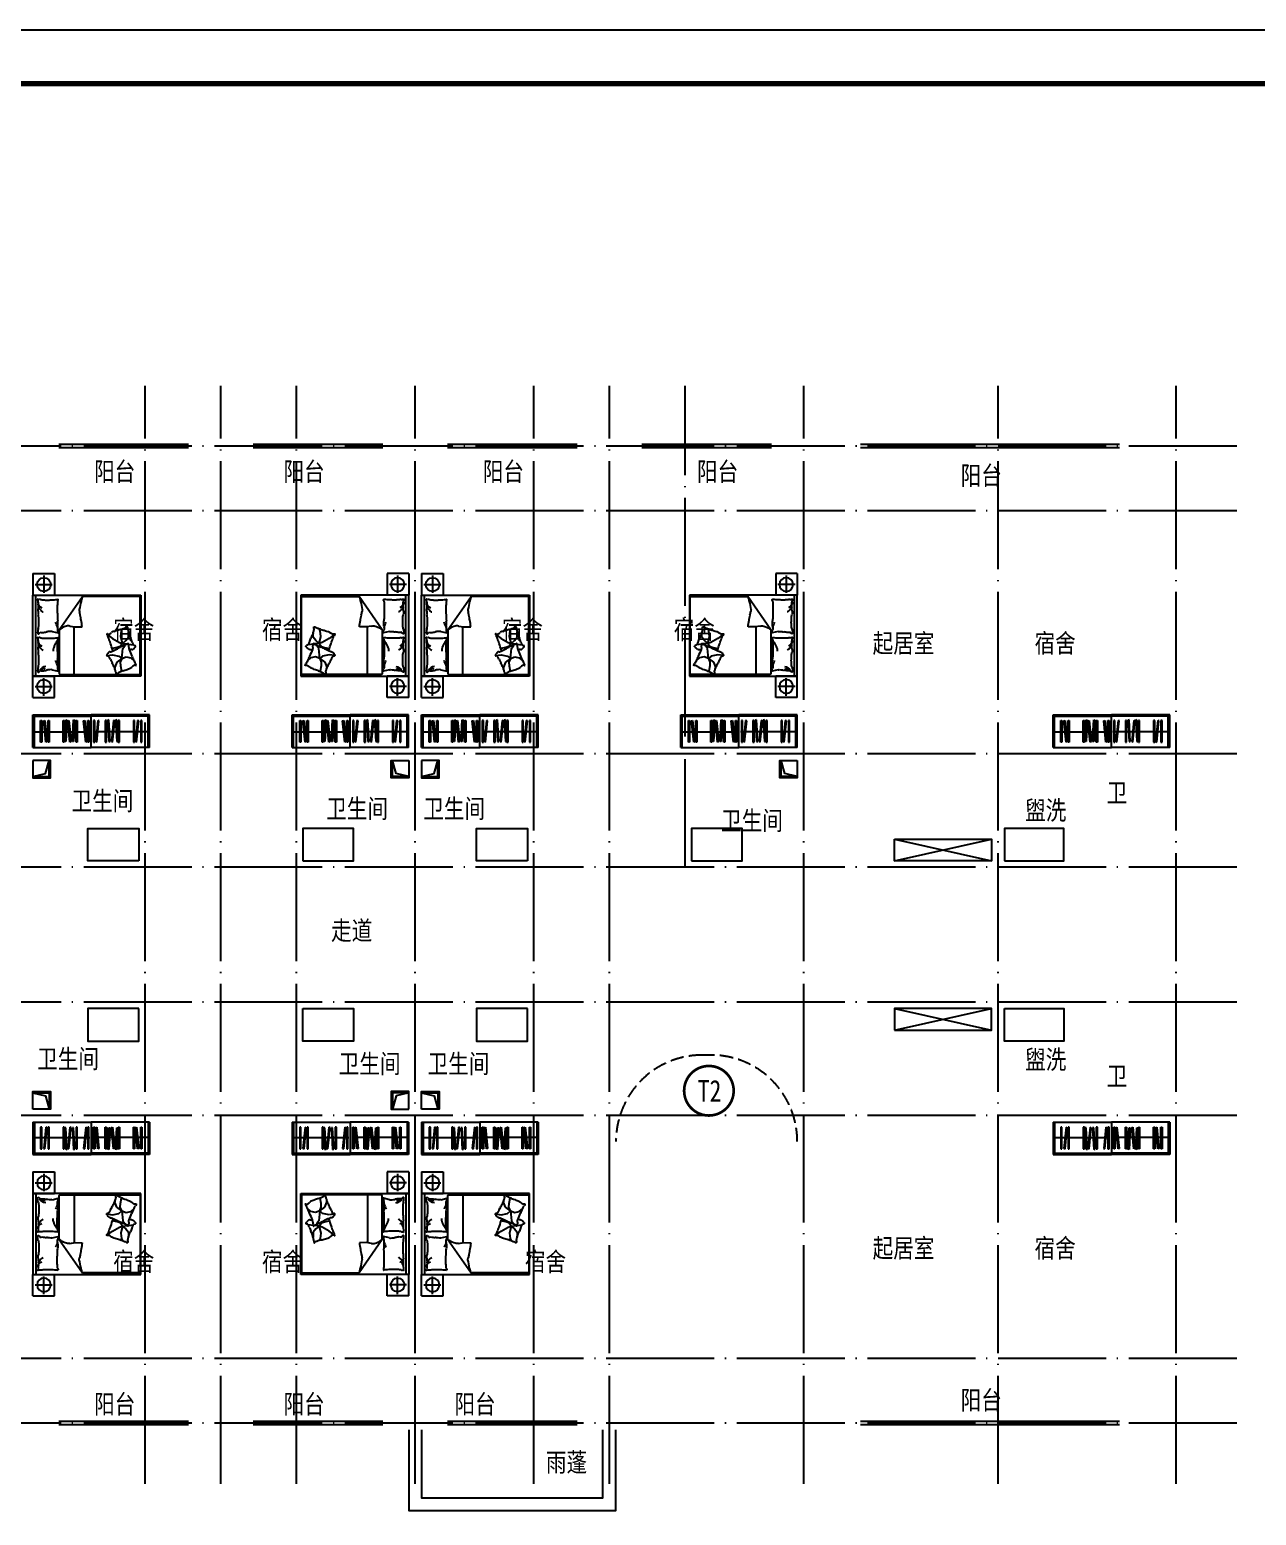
# Model space of a CAD drawing. Extents: x -695846 to 822170, y -413475 to 397179.
# Drawn here: x 422928 to 445651, y 282081 to 309602 of the extents above; entities that cross this region are included whole.
import ezdxf

# ---------------------------------------------------------------- set-up
doc = ezdxf.new("R2010")
doc.units = 0
doc.header["$LTSCALE"] = 1000
doc.header["$MEASUREMENT"] = 0
doc.linetypes.add('DASH', pattern=[0.35, 0.25, -0.1])
doc.linetypes.add('DOTE', pattern=[2.42, 2, -0.2, 0.02, -0.2])
for name, color, linetype in [('A-平面阳台、护栏', 163, 'Continuous'), ('DOTE', 1, 'DOTE'), ('LVTRY', 6, 'Continuous'), ('PUB_TEXT', 7, 'Continuous'), ('STAIR', 2, 'Continuous'), ('T-图框-175', 175, 'Continuous'), ('TREE', 74, 'Continuous')]:
    doc.layers.add(name, color=color, linetype=linetype)
doc.styles.add('-黑体', font='simhei.ttf', dxfattribs={"width": 0.8})
doc.styles.add('DIM_FONT', font='SIMPLEX.shx', dxfattribs={"width": 0.8})

# ---------------------------------------------------------------- blocks, each defined once
blk = doc.blocks.new('A$C5FC3334E')
at = {"layer": 'LVTRY', "color": 250}
for p, q in [((0, 1080), (0, 0)), ((0, 1080), (600, 1080)), ((0, 1054), (600, 1054)), ((97, 938), (500, 938)), ((97, 917), (97, 938)), ((500, 917), (97, 917)), ((97, 839), (489, 879)), ((108, 819), (97, 839)), ((500, 858), (108, 819)), ((288, 1034), (288, 29)), ((489, 879), (500, 858)), ((500, 938), (500, 917)), ((576, 1054), (576, 0)), ((600, 1080), (600, 0)), ((97, 801), (500, 801)), ((97, 780), (97, 801)), ((500, 780), (97, 780)), ((500, 801), (500, 780)), ((97, 522), (500, 522)), ((97, 501), (97, 522)), ((500, 501), (97, 501)), ((97, 395), (489, 435)), ((108, 375), (97, 395)), ((97, 280), (500, 280)), ((97, 259), (97, 280)), ((106, 471), (111, 491)), ((506, 450), (106, 471)), ((106, 327), (111, 348)), ((506, 306), (106, 327)), ((500, 414), (108, 375)), ((111, 491), (512, 471)), ((111, 348), (512, 327)), ((489, 435), (500, 414)), ((500, 522), (500, 501)), ((500, 280), (500, 259)), ((512, 471), (506, 450)), ((512, 327), (506, 306)), ((0, 0), (600, 0)), ((500, 259), (97, 259)), ((97, 103), (489, 143)), ((108, 83), (97, 103)), ((97, 65), (500, 65)), ((97, 44), (97, 65)), ((500, 44), (97, 44)), ((500, 122), (108, 83)), ((489, 143), (500, 122)), ((500, 65), (500, 44))]:
    blk.add_line(p, q, dxfattribs=at)
blk = doc.blocks.new('A$C693362D3')
at = {"layer": 'LVTRY', "color": 250}
for p, q in [((0, 2300), (400, 2300)), ((0, 2300), (0, 1900)), ((204, 2265), (204, 1942)), ((400, 2300), (400, 1900)), ((40, 2096), (358, 2096)), ((0, 1900), (400, 1900)), ((0, 1900), (2000, 1900)), ((0, 400), (0, 1900)), ((53, 400), (53, 1900)), ((489, 1253), (916, 1872)), ((1968, 1872), (916, 1872)), ((1988, 446), (1988, 1852)), ((2000, 1900), (2000, 400)), ((356, 1225), (469, 1197)), ((489, 1253), (489, 446)), ((687, 1326), (782, 1312)), ((762, 446), (762, 1315)), ((782, 1312), (912, 1314)), ((1369, 1178), (1473, 1098)), ((1627, 1134), (1641, 1237)), ((1659, 1005), (1627, 1134)), ((1641, 1237), (1661, 1273)), ((1722, 1055), (1769, 1120)), ((1769, 1120), (1769, 1213)), ((1560, 928), (1471, 909)), ((1473, 1098), (1603, 1023)), ((1617, 948), (1560, 928)), ((1603, 1023), (1659, 1005)), ((1659, 1005), (1617, 948)), ((1744, 988), (1645, 947)), ((1646, 724), (1664, 910)), ((1659, 1005), (1722, 1055)), ((1659, 1005), (1753, 994)), ((1664, 910), (1701, 960)), ((1701, 960), (1709, 972)), ((1767, 992), (1862, 980)), ((1369, 781), (1472, 795)), ((1472, 795), (1594, 769)), ((1553, 655), (1515, 561)), ((1515, 561), (1518, 537)), ((1646, 724), (1553, 655)), ((1594, 769), (1646, 724)), ((1646, 724), (1618, 657)), ((1618, 657), (1621, 588)), ((1621, 588), (1639, 490)), ((1646, 724), (1728, 755)), ((1728, 755), (1811, 735)), ((1811, 735), (1873, 681)), ((0, 400), (400, 400)), ((0, 0), (0, 400)), ((2000, 400), (0, 400)), ((204, 35), (204, 358)), ((356, 516), (469, 488)), ((400, 0), (400, 400)), ((509, 426), (1968, 426)), ((1639, 490), (1645, 487)), ((40, 204), (358, 204)), ((0, 0), (400, 0))]:
    blk.add_line(p, q, dxfattribs=at)
for centre in [(204, 2094), (204, 206)]:
    blk.add_circle(centre, 127, dxfattribs=at)
for centre, radius, start, end in [((111, 1815), 25.1, 158.2117, 175.6975), ((115, 1815), 28.9, 175.6975, 210.6513), ((91, 1823), 3.42, 109.564, 158.2117), ((91, 1824), 2.32, 348.1069, 109.564), ((44, 1772), 53.9, 5.2592, 30.6513), ((97, 1823), 4.28, 168.1069, 248.0096), ((101, 1833), 15.6, 248.0096, 291.421), ((194, 1759), 99.2, 175.7841, 251.5603), ((-720, 1702), 821, 1.9079, 5.2592), ((-772, 1673), 873, 355.1982, 359.4243), ((-1393, 1680), 1494, 359.4243, 1.9079), ((320, 1767), 234, 200.8603, 207.2396), ((119, 1788), 32.8, 81.8665, 111.421), ((180, 1695), 76.8, 207.2396, 218.3886), ((89, 1577), 246, 77.8905, 81.8665), ((182, 2011), 198, 257.8905, 262.3191), ((277, 2720), 913, 262.3191, 266.6313), ((264, 2486), 679, 266.6313, 271.6331), ((244, 3172), 1365, 271.6331, 273.055), ((-410, 15425), 13636, 273.055, 273.5049), ((404, 2135), 321, 273.5049, 279.9984), ((1616, 1683), 1164, 176.426, 179.7135), ((6170, 1660), 5719, 179.7135, 180.9704), ((600, 1747), 146, 167.131, 176.426), ((502, 1769), 45.3, 152.7159, 167.131), ((463, 1800), 19.3, 73.3022, 99.9984), ((393, 1825), 76.7, 332.7159, 343.7788), ((383, 1828), 87.5, 343.7788, 352.8796), ((468, 1817), 1.32, 352.8796, 73.3022), ((4853, 874), 4065, 167.0745, 169.2724), ((1532, 1636), 657, 164.0648, 167.0745), ((2664, 1313), 1835, 162.2636, 164.0648), ((1968, 1852), 20, 0, 90), ((387, 1576), 290, 175.1982, 182.5386), ((249, 1570), 152, 182.5386, 190.1899), ((-421, 1449), 529, 6.0867, 10.1899), ((-938, 1394), 1049, 0, 6.0867), ((-572, 1394), 683, 352.4531, 0), ((427, 1891), 392, 218.3886, 223.8115), ((307, 1776), 225, 223.8115, 230.9651), ((196, 1639), 49.3, 230.9651, 241.6832), ((267, 1772), 200, 241.6832, 246.9972), ((-251, 1082), 739, 17.1982, 25.3111), ((3814, 1621), 3362, 180.9704, 182.6096), ((1671, 1523), 1216, 182.6096, 184.6176), ((232, 1368), 230, 348.4414, 2.7491), ((-942, 1312), 1405, 2.7491, 4.6176), ((916, 1619), 58.1, 169.2724, 187.7304), ((1051, 1638), 194, 187.7304, 193.1904), ((-1587, 1019), 2516, 11.6741, 13.1904), ((-1658, 1005), 2588, 9.495, 11.6741), ((-2834, 808), 3780, 7.692, 9.495), ((111, 1106), 25.1, 158.2117, 175.6975), ((115, 1105), 28.9, 175.6975, 210.6513), ((249, 1209), 161, 171.5628, 180), ((178, 1209), 90.4, 180, 191.2724), ((91, 1114), 3.42, 109.564, 158.2117), ((391, 1188), 305, 164.256, 171.5628), ((103, 1194), 13.1, 191.2724, 296.5805), ((91, 1115), 2.32, 348.1069, 109.564), ((97, 1113), 4.28, 168.1069, 248.0096), ((101, 1124), 15.6, 248.0096, 291.421), ((-135, 1336), 242, 344.256, 352.4531), ((119, 1079), 32.8, 81.8665, 111.421), ((93, 1213), 34.2, 296.5805, 355.5998), ((89, 868), 246, 77.8905, 81.8665), ((180, 1699), 492, 263.7676, 270), ((182, 1302), 198, 257.8905, 262.3191), ((277, 2011), 913, 262.3191, 266.6313), ((180, 1411), 204, 270, 279.6844), ((66, 2080), 882, 279.6844, 282.1984), ((320, 907), 317, 98.0051, 102.1984), ((367, 569), 659, 92.6649, 98.0051), ((-410, 14716), 13636, 273.055, 273.5049), ((340, 1160), 67.7, 75.9548, 92.6649), ((404, 1426), 321, 273.5049, 279.9984), ((600, 1293), 146, 168.4414, 186.4341), ((574, 1290), 120, 186.4341, 197.3864), ((240, 1186), 230, 9.4841, 17.3864), ((463, 1091), 19.3, 73.3022, 99.9984), ((200, 1179), 271, 4.0829, 9.4841), ((383, 1119), 87.5, 343.7788, 352.8796), ((469, 1198), 0.917, 255.9551, 4.0829), ((468, 1108), 1.32, 352.8796, 73.3022), ((728, 965), 375, 110.1488, 129.6445), ((661, 1148), 180, 81.8644, 110.1488), ((1373, 1177), 4.43, 103.2808, 176.0516), ((1404, 1175), 35.2, 176.0516, 200.3452), ((1427, 1184), 60.1, 200.3452, 218.5854), ((1374, 1175), 6.3, 36.5792, 103.2808), ((1390, 1188), 14.2, 216.5792, 259.5926), ((1318, 1097), 79.2, 22.7069, 38.5854), ((1402, 1250), 77.1, 259.5926, 267.2714), ((619, 804), 837, 20.1287, 22.7069), ((1399, 1188), 15.3, 267.2714, 284.5709), ((1393, 1211), 39.3, 284.5709, 296.8179), ((1252, 1490), 352, 296.8179, 300.9056), ((1333, 1355), 194, 300.9056, 309.7005), ((1508, 1143), 81, 116.0735, 129.7005), ((1559, 1039), 197, 107.8396, 116.0735), ((2113, -680), 2003, 105.2625, 107.8396), ((2019, -338), 1648, 103.841, 105.2625), ((1494, 1792), 545, 283.841, 286.3122), ((1597, 1441), 180, 286.3122, 290.7773), ((717, 3762), 2662, 290.7773, 291.9373), ((1683, 1362), 75.5, 291.9373, 315.0955), ((1748, 1297), 16.8, 84.6428, 135.0955), ((1749, 1308), 5.8, 27.2959, 84.6428), ((1709, 1288), 50.9, 8.6443, 27.2959), ((1700, 1286), 59.9, 352.216, 8.6443), ((1822, 1270), 63, 172.216, 188.2293), ((2185, 1322), 430, 188.2293, 196.3527), ((2371, 1377), 624, 196.3527, 203.0962), ((7168, 3422), 5838, 203.0962, 203.4523), ((44, 1063), 53.9, 5.2592, 30.6513), ((194, 1050), 99.2, 175.7841, 251.5603), ((-720, 993), 821, 1.9079, 5.2592), ((387, 867), 290, 175.1982, 182.5386), ((249, 861), 152, 182.5386, 190.1899), ((-772, 964), 873, 355.1982, 359.4243), ((-1393, 970), 1494, 359.4243, 1.9079), ((-421, 740), 529, 6.0867, 10.1899), ((320, 1058), 234, 200.8603, 207.2396), ((180, 986), 76.8, 207.2396, 218.3886), ((427, 1182), 392, 218.3886, 223.8115), ((307, 1067), 225, 223.8115, 230.9651), ((196, 930), 49.3, 230.9651, 241.6832), ((267, 1063), 200, 241.6832, 246.9972), ((264, 1777), 679, 266.6313, 271.6331), ((244, 2463), 1365, 271.6331, 273.055), ((647, 880), 272, 175.9172, 183.5552), ((433, 896), 58, 159.3257, 175.9172), ((853, 737), 507, 155.6735, 159.3257), ((1696, 356), 1432, 153.5015, 155.6735), ((694, 855), 313, 147.865, 153.5015), ((1046, 634), 729, 144.1737, 147.865), ((1616, 974), 1164, 176.426, 179.7135), ((6170, 951), 5719, 179.7135, 180.9704), ((3814, 911), 3362, 180.9704, 182.6096), ((600, 1037), 146, 167.131, 176.426), ((502, 1060), 45.3, 152.7159, 167.131), ((393, 1116), 76.7, 332.7159, 343.7788), ((1561, 686), 218, 136.4776, 142.7849), ((1459, 783), 77.4, 125.8936, 136.4776), ((-3378, -661), 5094, 19.0836, 20.1287), ((1427, 827), 22.6, 81.9508, 125.8936), ((1437, 895), 45.8, 261.9508, 292.4162), ((-1536, -23), 3145, 16.6085, 19.0836), ((1071, 1782), 1005, 292.4162, 295.0529), ((1366, 842), 117, 10.7366, 16.6085), ((782, 2399), 1687, 295.0529, 297.0884), ((838, 2291), 1565, 297.0884, 299.936), ((1726, 749), 214, 112.2355, 119.936), ((1736, 1009), 23.1, 292.2355, 342.8133), ((1762, 1001), 4.67, 19.3799, 162.8133), ((1758, 1000), 9.2, 355.7407, 19.3799), ((1801, 996), 34, 175.7407, 187.9822), ((1961, 1019), 195, 187.9822, 194.8807), ((1599, 923), 179, 7.6784, 14.8807), ((1706, 937), 71.2, 355.4882, 7.6784), ((1843, 926), 66.3, 175.4882, 188.1216), ((1893, 933), 117, 188.1216, 201.0043), ((4720, 2019), 3145, 201.0043, 203.4795), ((2121, -67), 1005, 108.0203, 109.3448), ((1824, 846), 45.8, 77.5549, 108.0203), ((-3786, -1330), 6102, 23.104, 23.4523), ((-28, 273), 2016, 22.0188, 23.104), ((1839, 912), 22.6, 257.5549, 301.4977), ((4712, 2190), 3097, 202.0188, 202.8944), ((1810, 959), 77.4, 301.4977, 312.0817), ((1892, 999), 35.9, 202.8944, 268.8496), ((1716, 1063), 218, 312.0817, 318.389), ((1385, 1357), 660, 318.389, 319.3878), ((2177, 678), 383, 138.0754, 139.3878), ((1891, 951), 12.7, 316.7905, 88.8496), ((1926, 904), 45.2, 131.4767, 138.0754), ((1850, 990), 69.7, 311.4767, 316.7905), ((391, 479), 305, 164.256, 171.5628), ((-135, 627), 242, 344.256, 352.4531), ((-938, 685), 1049, 0, 6.0867), ((-572, 685), 683, 352.4531, 0), ((252, 437), 140, 95.6311, 152.7964), ((-251, 373), 739, 17.1982, 25.3111), ((600, 584), 146, 168.4414, 186.4341), ((574, 581), 120, 186.4341, 197.3864), ((1671, 814), 1216, 182.6096, 184.6176), ((232, 659), 230, 348.4414, 2.7491), ((-942, 603), 1405, 2.7491, 4.6176), ((1378, 785), 12.7, 141.1864, 273.2455), ((1422, 749), 69.7, 135.8726, 141.1864), ((1340, 829), 45.2, 315.8726, 322.4713), ((1072, 1035), 383, 322.4713, 323.7837), ((1381, 736), 35.9, 27.2902, 93.2455), ((1914, 418), 660, 142.7849, 143.7837), ((-1340, -667), 3097, 26.4147, 27.2902), ((3240, 1607), 2016, 206.4147, 207.4999), ((6864, 3494), 6102, 207.4999, 207.8482), ((-3694, -2084), 5838, 27.4921, 27.8482), ((932, 324), 624, 20.7486, 27.4921), ((1716, 722), 197, 292.2355, 300.4694), ((1774, 623), 81, 300.4694, 314.0964), ((1966, 425), 194, 125.3015, 134.0964), ((6508, 2796), 5094, 203.4795, 204.5246), ((2057, 296), 352, 121.2138, 125.3015), ((2635, 1028), 837, 204.5246, 207.1028), ((1895, 564), 39.3, 108.9668, 121.2138), ((1887, 586), 15.3, 91.6673, 108.9668), ((1889, 525), 77.1, 83.9885, 91.6673), ((1960, 683), 79.2, 207.1028, 222.9813), ((1895, 587), 14.2, 40.9751, 83.9885), ((1858, 588), 60.1, 24.7411, 42.9813), ((1911, 601), 6.3, 220.9751, 287.6767), ((1881, 599), 35.2, 0.4475, 24.7411), ((1912, 599), 4.43, 287.6767, 0.4475), ((249, 500), 161, 171.5628, 180), ((178, 500), 90.4, 180, 191.2724), ((103, 485), 13.1, 191.2724, 296.5805), ((93, 504), 34.2, 296.5805, 355.5998), ((180, 990), 492, 263.7676, 270), ((216, 446), 89.9, 131.4429, 143.7359), ((191, 474), 52.6, 115.3551, 131.4429), ((233, 385), 151, 111.8149, 115.3551), ((254, 335), 206, 108.7799, 111.8149), ((180, 702), 204, 270, 279.6844), ((205, 476), 56.2, 90, 108.7799), ((205, 441), 91.5, 75.3149, 90), ((66, 1370), 882, 279.6844, 282.1984), ((320, 198), 317, 98.0051, 102.1984), ((367, -140), 659, 92.6649, 98.0051), ((340, 450), 67.7, 75.9548, 92.6649), ((240, 476), 230, 9.4841, 17.3864), ((200, 470), 271, 4.0829, 9.4841), ((469, 489), 0.917, 255.9551, 4.0829), ((509, 446), 20, 180, 270), ((742, 446), 20, 270, 0), ((1113, 392), 430, 12.6252, 20.7486), ((1471, 472), 63, 356.6119, 12.6252), ((1594, 465), 59.9, 176.6119, 193.0402), ((1585, 463), 50.9, 193.0402, 211.6917), ((1547, 439), 5.8, 211.6917, 269.0386), ((1547, 450), 16.8, 269.0386, 319.4914), ((1617, 390), 75.5, 116.3332, 139.4914), ((2764, -1928), 2662, 115.1732, 116.3332), ((1709, 319), 180, 110.7081, 115.1732), ((1838, -23), 545, 108.2369, 110.7081), ((1151, 2060), 1648, 288.2369, 289.6584), ((1032, 2394), 2003, 289.6584, 292.2355), ((1968, 446), 20, 270, 0)]:
    blk.add_arc(centre, radius, start, end, dxfattribs=at)
at = {"layer": 'LVTRY', "color": 250, "style": 'DIM_FONT', "width": 0.8, "flags": 9}
for tag in ['YSIZE', 'XSIZE']:
    blk.add_attdef(tag, (0, 400), '', height=0.5, rotation=90, dxfattribs=at)
blk = doc.blocks.new('15w1e35rwe')
at = {"layer": 'LVTRY'}
for points in [[(592286, 135026), (593226, 135026), (593226, 134426), (592286, 134426)], [(594246, 133166), (594246, 133491), (593921, 133491), (593921, 133166)], [(594246, 133166), (594246, 133466), (593946, 133466), (593946, 133166)]]:
    blk.add_lwpolyline(points, close=True, dxfattribs=at)
blk.add_lwpolyline([(594246, 133466), (594012, 133412), (593946, 133166)], dxfattribs=at)
blk = doc.blocks.new('A$C4a45d1b0')
at = {"const_width": 50}
blk.add_lwpolyline([(918, 459, 1), (0, 459, 1)], format="xyb", close=True, dxfattribs=at)
at = {"layer": 'PUB_TEXT', "style": '-黑体', "width": 0.8}
blk.add_text('T2', height=400, dxfattribs=at).set_placement((254, 258, -343))

msp = doc.modelspace()

# ---------------------------------------------------------------- linework, layer by layer
for points in [[(429948, 283667), (429948, 282167), (433788, 282167), (433788, 283667)], [(430188, 283667), (430188, 282407), (433548, 282407), (433548, 283667)]]:
    msp.add_lwpolyline(points)
at = {"layer": 'A-平面阳台、护栏'}
for p, q in [((425868, 301917), (423468, 301917)), ((429468, 301917), (427068, 301917)), ((433068, 301917), (430668, 301917)), ((436668, 301917), (434268, 301917)), ((443118, 301917), (438318, 301917)), ((425868, 301857), (423468, 301857)), ((429468, 301857), (427068, 301857)), ((433068, 301857), (430668, 301857)), ((436668, 301857), (434268, 301857)), ((443118, 301857), (438318, 301857)), ((425868, 283817), (423468, 283817)), ((425868, 283757), (423468, 283757)), ((429468, 283817), (427068, 283817)), ((429468, 283757), (427068, 283757)), ((433068, 283817), (430668, 283817)), ((433068, 283757), (430668, 283757)), ((443118, 283817), (438318, 283817)), ((443118, 283757), (438318, 283757))]:
    msp.add_line(p, q, dxfattribs=at)
at = {"layer": 'DOTE'}
for p, q in [((425068, 282667), (425068, 303007)), ((426468, 282667), (426468, 303007)), ((427868, 282667), (427868, 303007)), ((430068, 282667), (430068, 303007)), ((432268, 282667), (432268, 303007)), ((433668, 282667), (433668, 303007)), ((435068, 294087), (435068, 303007)), ((437268, 282667), (437268, 303007)), ((440868, 282667), (440868, 303007)), ((444168, 282667), (444168, 303007)), ((445288, 301887), (407648, 301887)), ((445288, 300687), (407648, 300687)), ((445288, 296187), (407648, 296187)), ((445288, 294087), (407648, 294087)), ((445288, 291587), (407648, 291587)), ((445288, 289487), (407648, 289487)), ((445288, 284987), (407648, 284987)), ((445288, 283787), (407648, 283787))]:
    msp.add_line(p, q, dxfattribs=at)
at = {"layer": 'LVTRY'}
for points in [[(440988, 294207), (442088, 294207), (442088, 294807), (440988, 294807)], [(440988, 291467), (442088, 291467), (442088, 290867), (440988, 290867)]]:
    msp.add_lwpolyline(points, close=True, dxfattribs=at)
at = {"layer": 'LVTRY', "color": 250}
for points in [[(438948, 294607), (440748, 294607), (440748, 294207), (438948, 294207)], [(438948, 291067), (440748, 291067), (440748, 291467), (438948, 291467)]]:
    msp.add_lwpolyline(points, close=True, dxfattribs=at)
for points in [[(438948, 294207), (440748, 294607)], [(438948, 294607), (440748, 294207)], [(438948, 291467), (440748, 291067)], [(438948, 291067), (440748, 291467)]]:
    msp.add_lwpolyline(points, dxfattribs=at)
at = {"layer": 'STAIR', "color": 9, "linetype": 'DASH'}
msp.add_line((435548, 290607), (435388, 290607), dxfattribs=at)
for points in [[(433788, 289007, -0.414214), (435388, 290607)], [(437148, 289007, 0.414214), (435548, 290607)]]:
    msp.add_lwpolyline(points, format="xyb", dxfattribs=at)
at = {"layer": 'T-图框-175'}
msp.add_lwpolyline([(399820, 267602), (399820, 309602), (459220, 309602), (459220, 267602)], close=True, dxfattribs=at)
at = {"layer": 'T-图框-175', "const_width": 100}
msp.add_lwpolyline([(402320, 268602), (458220, 268602), (458220, 308602), (402320, 308602)], close=True, dxfattribs=at)

# ---------------------------------------------------------------- block references
at = {"rotation": 179.999995892993}
for p in [(1017233, 429232), (1024433, 429232)]:
    msp.add_blockref('15w1e35rwe', p, dxfattribs=at)
at = {"xscale": -1}
for p, rotation in [((-164298, 429232), 180), ((-157098, 429232), 180), ((1017233, 156441), 4.107006974507499e-06), ((1024433, 156441), 4.107006974507499e-06)]:
    msp.add_blockref('15w1e35rwe', p, dxfattribs=dict(at, rotation=rotation))
for name, p in [('15w1e35rwe', (-164298, 156441)), ('A$C4a45d1b0', (435051, 289487))]:
    msp.add_blockref(name, p)
at = {"layer": 'LVTRY', "color": 250}
for p, rotation in [((422987, 297229), 2.053451123629391e-06), ((430187, 297229), 2.053451123629391e-06), ((429948, 288444), 180)]:
    msp.add_blockref('A$C693362D3', p, dxfattribs=dict(at, rotation=rotation))
at = {"layer": 'LVTRY', "color": 250, "xscale": -1}
for p, rotation in [((429948, 297229), 359.9999039109273), ((437148, 297229), 1.878583448799986e-06), ((422987, 288444), 179.9999979976275), ((430187, 288444), 180.0000018126505)]:
    msp.add_blockref('A$C693362D3', p, dxfattribs=dict(at, rotation=rotation))
at = {"layer": 'LVTRY'}
for p, rotation in [((442967, 296307), 90), ((442967, 289367), 270)]:
    msp.add_blockref('A$C5FC3334E', p, dxfattribs=dict(at, rotation=rotation))
at = {"layer": 'LVTRY', "xscale": -1}
for p, rotation in [((442967, 296307), 270), ((442967, 289367), 90)]:
    msp.add_blockref('A$C5FC3334E', p, dxfattribs=dict(at, rotation=rotation))
at = {"layer": 'TREE'}
for p, rotation in [((424068, 296307), 90.00000205345113), ((428867, 296307), 89.99990391092726), ((431268, 296307), 90.00000205345113), ((436067, 296307), 90.00000187867501), ((424068, 289367), 269.9999979976276), ((428867, 289367), 270), ((431268, 289367), 270.0000018126505)]:
    msp.add_blockref('A$C5FC3334E', p, dxfattribs=dict(at, rotation=rotation))
at = {"layer": 'TREE', "xscale": -1}
for p, rotation in [((424068, 296307), 270.0000020534512), ((428867, 296307), 269.9999039109272), ((431268, 296307), 270.0000020534512), ((436067, 296307), 270.0000018786751), ((424068, 289367), 89.99999799762749), ((428867, 289367), 90), ((431268, 289367), 90.00000181265051)]:
    msp.add_blockref('A$C5FC3334E', p, dxfattribs=dict(at, rotation=rotation))

# ---------------------------------------------------------------- texts
at = {"layer": 'PUB_TEXT', "style": '-黑体', "width": 0.8}
for s, p in [('阳台', (424120, 301241, -343)), ('阳台', (427629, 301241, -343)), ('阳台', (431320, 301241, -343)), ('阳台', (435289, 301241, -343)), ('阳台', (440173, 301167, -343)), ('宿舍', (424473, 298313, -343)), ('宿舍', (427229, 298313, -343)), ('宿舍', (431673, 298313, -343)), ('宿舍', (434857, 298313, -343)), ('起居室', (438543, 298061, -343)), ('宿舍', (441542, 298061, -343)), ('卫', (442879, 295290, -343)), ('卫生间', (423701, 295141, -343)), ('卫生间', (428420, 294997, -343)), ('卫生间', (430218, 294997, -343)), ('盥洗', (441368, 294966, -343)), ('卫生间', (435735, 294775, -343)), ('卫生间', (423065, 290362, -343)), ('卫生间', (428652, 290272, -343)), ('盥洗', (441368, 290349, -343)), ('卫', (442879, 290043, -343)), ('起居室', (438543, 286856, -343)), ('宿舍', (441542, 286856, -343)), ('宿舍', (424473, 286604, -343)), ('宿舍', (427229, 286604, -343)), ('阳台', (424120, 283966, -343)), ('阳台', (427629, 283966, -343)), ('阳台', (430795, 283966, -343)), ('阳台', (440173, 284040, -343)), ('雨蓬', (432491, 282888, -343))]:
    msp.add_text(s, height=350, dxfattribs=at).set_placement(p)
for s, rotation, p in [('走道', 359.9998, (428510, 292739, -343)), ('卫生间', 0, (430297, 290272, -343)), ('宿舍', 0, (432101, 286604, -343))]:
    msp.add_text(s, height=350, rotation=rotation, dxfattribs=at).set_placement(p)

doc.saveas('drawing.dxf')
